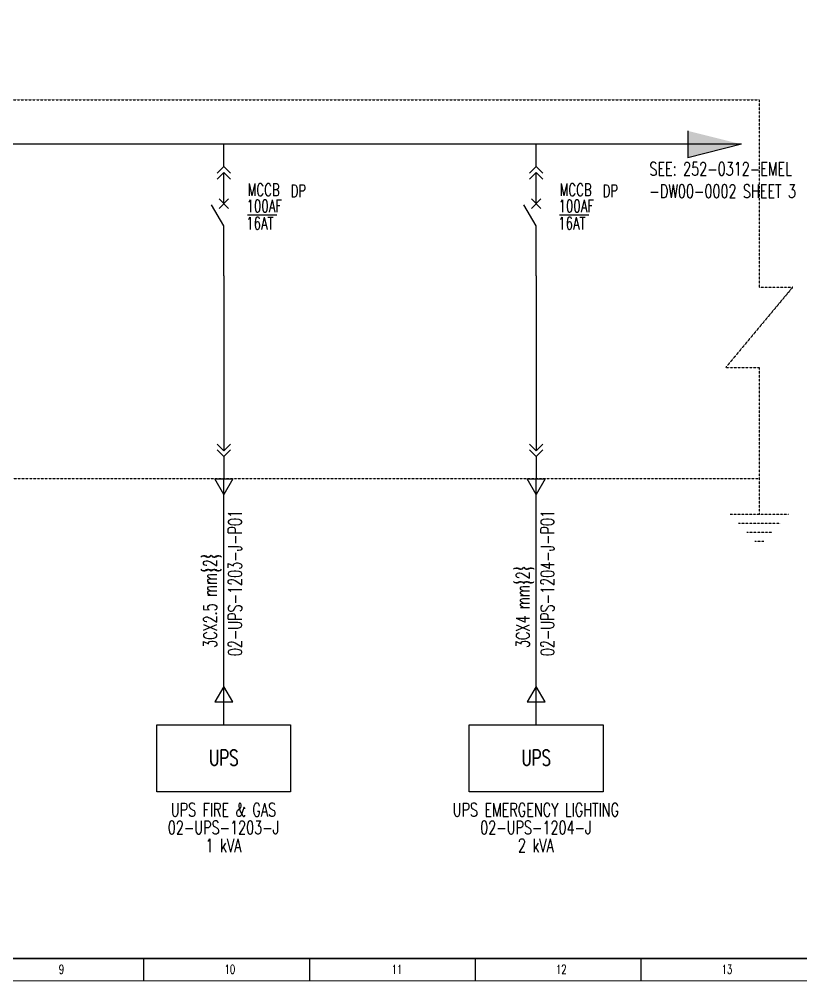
# Model space of a CAD drawing. Header units: millimetres. Extents: x 3292726 to 8935364, y 4222064 to 4817603.
# Drawn here: x 5646794 to 5894542, y 4222064 to 4527015 of the extents above; entities that cross this region are included whole.
import ezdxf
from ezdxf.enums import TextEntityAlignment as Align

# ---------------------------------------------------------------- set-up
doc = ezdxf.new("R2010")
doc.units = ezdxf.units.MM
doc.linetypes.add('JIS_02_0.7', pattern=[1.35, 0.75, -0.6])
for name, color, linetype in [('ELECTRICAL', 7, 'Continuous'), ('Label', 7, 'Continuous'), ('LGT1', 7, 'Continuous')]:
    doc.layers.add(name, color=color, linetype=linetype)
doc.styles.add('HZTXT', font='simplexs.shx', dxfattribs={"width": 0.7, "bigfont": 'hztxt.shx'})
doc.styles.add('TEG BORDER', font='txt_qlt.shx', dxfattribs={"width": 0.7, "bigfont": 'hztxt.shx'})

# ---------------------------------------------------------------- blocks, each defined once
blk = doc.blocks.new('TEG BORDER A2')
at = {"linetype": 'Continuous'}
blk.add_line((5, 5), (489, 5), dxfattribs=at)
for p, q in [((334.12, 0), (334.12, 5)), ((371.25, 0), (371.25, 5)), ((408.37, 0), (408.37, 5)), ((445.5, 0), (445.5, 5))]:
    blk.add_line(p, q)
at = {"color": 5, "lineweight": 15}
blk.add_lwpolyline([(0, 420), (594, 420), (594, 0), (0, 0)], close=True, dxfattribs=at)
blk.add_lwpolyline([(5, 415), (589, 415), (589, 5), (5, 5)], close=True)
at = {"char_height": 2, "width": 2, "attachment_point": 7, "style": 'TEG BORDER'}
for s, insert in [('9', (315.05, 1.59)), ('\\pi2.2204e-016;10', (352.17, 1.59)), ('\\pi0.3;11', (389.3, 1.59)), ('\\pi2.2204e-016;12', (426.42, 1.59)), ('\\pi2.2204e-016;13', (463.55, 1.59))]:
    blk.add_mtext(s, dxfattribs=dict(at, insert=insert))

msp = doc.modelspace()

# ---------------------------------------------------------------- hatches: boundary and pattern name
at = {"layer": 'ELECTRICAL'}
h = msp.add_hatch(color=256, dxfattribs=at)
h.dxf.hatch_style = 1
h.paths.add_polyline_path([(5875749, 4487343), (5858771, 4483099), (5858771, 4491588)])

# ---------------------------------------------------------------- linework, layer by layer
at = {"lineweight": -3}
for p, q in [((5719171, 4465030), (5728446, 4465030)), ((5818078, 4465030), (5827353, 4465030))]:
    msp.add_line(p, q, dxfattribs=at)
at = {"color": 1, "linetype": 'JIS_02_0.7', "lineweight": -3, "ltscale": 20}
for p, q in [((5892019, 4442069), (5870797, 4416602)), ((5881408, 4442069), (5892019, 4442069)), ((5870797, 4416602), (5881408, 4416602)), ((5881408, 4381232), (5881408, 4369913)), ((5890604, 4369913), (5872212, 4369913)), ((5888011, 4367083), (5874806, 4367083)), ((5885417, 4364254), (5877399, 4364254)), ((5882823, 4361424), (5879993, 4361424))]:
    msp.add_line(p, q, dxfattribs=at)
for points in [[(5244738, 4466121), (5244738, 4501492), (5881408, 4501492), (5881408, 4442069)], [(5881408, 4416602), (5881408, 4381232), (5244738, 4381232), (5244738, 4440654)]]:
    msp.add_lwpolyline(points, dxfattribs=at)
at = {"layer": 'ELECTRICAL'}
for p, q in [((5858771, 4491588), (5858771, 4483099)), ((5875749, 4487343), (5255349, 4487343)), ((5711649, 4480269), (5711649, 4487343)), ((5810684, 4480269), (5810684, 4487343)), ((5875749, 4487343), (5858771, 4483099)), ((5709548, 4478168), (5711649, 4480269)), ((5713750, 4478168), (5711649, 4480269)), ((5808583, 4478168), (5810684, 4480269)), ((5812785, 4478168), (5810684, 4480269)), ((5709548, 4476328), (5711649, 4478429)), ((5713750, 4476328), (5711649, 4478429)), ((5711649, 4468525), (5711649, 4478429)), ((5808583, 4476328), (5810684, 4478429)), ((5812785, 4476328), (5810684, 4478429)), ((5810684, 4468525), (5810684, 4478429)), ((5711649, 4461450), (5707758, 4468190)), ((5710149, 4467024), (5713150, 4470025)), ((5713150, 4467024), (5710149, 4470025)), ((5810684, 4461450), (5806793, 4468190)), ((5809183, 4467024), (5812184, 4470025)), ((5812184, 4467024), (5809183, 4470025)), ((5711649, 4445647), (5711649, 4461450)), ((5810684, 4445647), (5810684, 4461450)), ((5711649, 4445647), (5711649, 4390137)), ((5810684, 4445647), (5810684, 4390137)), ((5709548, 4392238), (5711649, 4390137)), ((5713750, 4392238), (5711649, 4390137)), ((5808583, 4392238), (5810684, 4390137)), ((5812785, 4392238), (5810684, 4390137)), ((5709548, 4390399), (5711649, 4388298)), ((5713750, 4390399), (5711649, 4388298)), ((5711649, 4388298), (5711649, 4381223)), ((5808583, 4390399), (5810684, 4388298)), ((5812785, 4390399), (5810684, 4388298)), ((5810684, 4388298), (5810684, 4381223)), ((5711649, 4303402), (5711649, 4381223)), ((5810684, 4303402), (5810684, 4381223))]:
    msp.add_line(p, q, dxfattribs=at)
for points in [[(5708820, 4381223), (5714479, 4381223), (5711649, 4376322), (5708820, 4381223)], [(5807854, 4381223), (5813513, 4381223), (5810684, 4376322), (5807854, 4381223)], [(5708820, 4310476), (5714479, 4310476), (5711649, 4315378), (5708820, 4310476)], [(5807854, 4310476), (5813513, 4310476), (5810684, 4315378), (5807854, 4310476)]]:
    msp.add_lwpolyline(points, dxfattribs=at)
at = {"layer": 'ELECTRICAL', "lineweight": -3}
for points in [[(5690378, 4303254), (5732823, 4303254), (5732823, 4282032), (5690378, 4282032)], [(5789412, 4303254), (5831857, 4303254), (5831857, 4282032), (5789412, 4282032)]]:
    msp.add_lwpolyline(points, close=True, dxfattribs=at)

# ---------------------------------------------------------------- block references
at = {"xscale": 1414.822142748791, "yscale": 1414.822142748791, "zscale": 1414.822142748791}
msp.add_blockref('TEG BORDER A2', (5213612, 4222064), dxfattribs=at)

# ---------------------------------------------------------------- texts
at = {"layer": 'ELECTRICAL', "style": 'HZTXT', "width": 0.7}
for s, p in [('SEE: 252-0312-EMEL', (5846549, 4479542)), ('-DW00-0002 SHEET 3', (5846549, 4472468))]:
    msp.add_text(s, height=4244.47, dxfattribs=at).set_placement(p, align=Align.MIDDLE_LEFT)
at = {"layer": 'ELECTRICAL', "lineweight": -3, "style": 'HZTXT', "width": 0.7}
for s, p in [('02-UPS-1203-J-P01', (5715187, 4348193)), ('02-UPS-1204-J-P01', (5814221, 4348193))]:
    msp.add_text(s, height=4244.81, rotation=90, dxfattribs=at).set_placement(p, align=Align.MIDDLE_CENTER)
for s, height, p in [('3CX2.5 mm{2}', 4244.47, (5709455, 4327634)), ('3CX4 mm{2}', 4244.5, (5808555, 4327601))]:
    msp.add_text(s, height=height, rotation=90, dxfattribs=at).set_placement(p)
at = {"layer": 'ELECTRICAL', "lineweight": 20, "style": 'HZTXT', "width": 0.7}
for p in [(5711649, 4292790), (5810684, 4292790)]:
    msp.add_text('UPS', height=4952.3, dxfattribs=at).set_placement(p, align=Align.MIDDLE_CENTER)
at = {"layer": 'ELECTRICAL', "lineweight": -3, "style": 'HZTXT', "width": 0.7}
for s, height, p in [('UPS FIRE & GAS', 4244.81, (5711522, 4276320)), ('UPS EMERGENCY LIGHTING', 4244.81, (5810556, 4276320)), ('02-UPS-1203-J', 4244.81, (5711522, 4270661)), ('02-UPS-1204-J', 4244.81, (5810556, 4270661)), ('1 kVA', 4244.8, (5711522, 4265001)), ('2 kVA', 4244.8, (5810556, 4265001))]:
    msp.add_text(s, height=height, dxfattribs=at).set_placement(p, align=Align.MIDDLE_CENTER)
at = {"layer": 'Label', "color": 7, "lineweight": -3, "style": 'HZTXT', "width": 0.7}
for p in [(5718853, 4465857), (5817760, 4465857)]:
    msp.add_text('100AF', height=3900, dxfattribs=at).set_placement(p)
at = {"layer": 'LGT1', "color": 7, "lineweight": -3, "style": 'HZTXT', "width": 0.7}
for s, p in [('MCCB', (5719166, 4470964)), ('DP', (5732797, 4470627)), ('MCCB', (5818073, 4470964)), ('DP', (5831705, 4470627)), ('16AT', (5718746, 4460375)), ('16AT', (5817654, 4460375))]:
    msp.add_text(s, height=3900, dxfattribs=at).set_placement(p)

doc.saveas('drawing.dxf')
